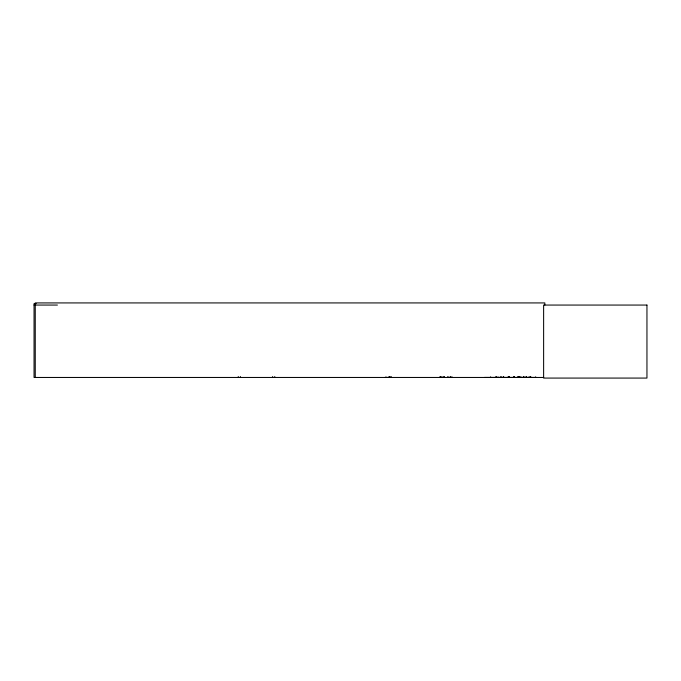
<?xml version="1.0" encoding="UTF-8"?>
<svg xmlns="http://www.w3.org/2000/svg" width="681" height="681" viewBox="0 0 681 681"><rect width="100%" height="100%" fill="white"/><g stroke="black" fill="none" stroke-linecap="round" stroke-linejoin="round"><path stroke-width="1.02" d="M514.053 377.385L514.095 376.704M514.257 377.368L514.3 376.857M385.378 377.461L390 377.385M450.15 377.461L450.541 377.385M450.592 377.368L450.618 376.908M530.805 377.385L530.84 376.908L530.874 377.461M390.051 377.385L390.077 376.908M36.178 303.692L34.05 303.692L34.05 377.461L543.761 377.461M34.05 305.062L57.408 305.062M439.832 377.461L439.832 376.857L439.909 377.308L444.599 377.385M449.469 377.436L449.009 377.385M484.497 377.419L535.964 377.436M444.174 377.368L444.199 376.704M525.928 377.385L525.894 376.908L525.86 377.461M523.715 377.385L523.672 376.704M523.51 377.368L523.468 376.857M519.16 377.368L519.118 376.857M509.473 377.308L509.473 376.908M544.826 305.062L544.826 302.926L35.25 302.926L35.25 377.461M535.692 376.857L535.692 377.461M530.414 376.704L530.414 377.461M530.065 376.704L530.065 377.461M528.958 376.857L528.958 377.461M526.66 376.704L526.66 377.461M526.319 376.704L526.319 377.461M524.14 376.857L524.14 377.461M523.331 376.704L523.331 377.461M521.042 376.857L521.042 377.461M519.926 376.704L519.926 377.461M519.586 376.704L519.586 377.461M518.19 376.704L518.19 377.461M517.849 376.704L517.849 377.461M514.436 376.704L514.436 377.461M513.636 376.857L513.636 377.461M509.328 376.857L509.397 377.461M508.979 376.857L508.979 377.461M508.818 376.857L508.818 377.461M508.145 376.704L508.145 377.461M503.693 376.704L503.693 377.461M503.31 376.704L503.31 377.461M500.399 376.704L500.399 377.461M498.024 376.857L498.024 377.461M496.279 376.704L496.279 377.461M495.904 376.704L495.904 377.461M490.618 376.857L490.618 377.461M451.946 376.704L451.946 377.461M450.694 376.857L450.762 377.461M447.604 376.704L447.613 377.461M444.089 376.857L444.089 377.461M443.016 376.857L442.948 377.461M440.913 376.704L440.913 377.461M440.769 376.704L440.769 377.461M391.405 376.704L391.405 377.461M390.153 376.857L390.222 377.461M389.26 376.704L389.26 377.461M389.115 376.704L389.115 377.461M385.94 376.857L385.94 377.461M274.766 376.55L274.766 377.461M272.638 376.55L272.638 377.461M240.393 376.55L240.393 377.461M238.265 376.55L238.265 377.461M518.616 377.308L518.65 376.857L518.616 377.308M646.95 305.062L543.625 305.062L543.625 378.074L646.95 378.074L646.95 305.062M501.65 377.461L501.65 376.857L501.565 377.461M448.864 377.461L448.864 376.857L448.788 377.461"/></g></svg>
